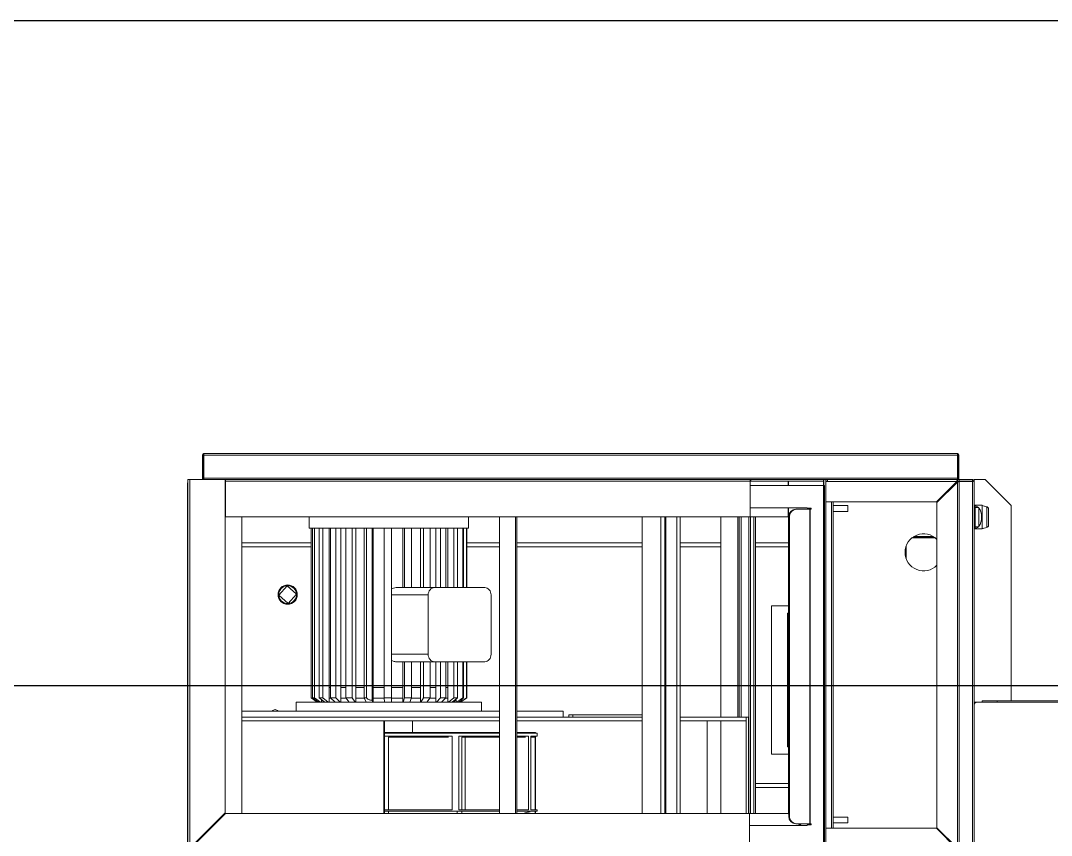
# Model space of a CAD drawing. Header units: millimetres. Extents: x 8553 to 58453, y 11523 to 43612.
# Drawn here: x 48673 to 49785, y 22361 to 23240 of the extents above; entities that cross this region are included whole.
import ezdxf

# ---------------------------------------------------------------- set-up
doc = ezdxf.new("R2010")
doc.units = ezdxf.units.MM
doc.layers.add('green', color=122, linetype='Continuous')
doc.layers.add('tube_water', color=120, linetype='Continuous')

msp = doc.modelspace()

# ---------------------------------------------------------------- linework, layer by layer
at = {"linetype": 'Continuous', "lineweight": 15}
for p, q in [((48870.551, 22771.443), (48869.351, 22771.443)), ((48869.351, 22745.043), (48869.351, 22771.443)), ((48870.551, 22745.043), (48870.551, 22771.443)), ((49683.751, 22773.043), (48870.951, 22773.043)), ((48870.951, 22771.843), (48870.951, 22773.043)), ((48870.951, 22771.843), (48870.951, 22771.443)), ((48870.951, 22771.443), (49683.751, 22771.443)), ((48870.951, 22771.443), (48870.951, 22746.643)), ((49683.751, 22771.843), (49683.751, 22773.043)), ((49683.751, 22771.443), (49683.751, 22771.843)), ((49683.751, 22746.643), (49683.751, 22771.443)), ((49684.151, 22771.443), (49685.351, 22771.443)), ((49684.151, 22771.443), (49684.151, 22745.043)), ((49685.351, 22771.443), (49685.351, 22745.043)), ((48853.351, 22351.443), (48853.351, 22740.243)), ((48853.751, 22745.043), (48855.751, 22745.043)), ((48853.751, 22347.043), (48853.751, 22745.043)), ((48855.751, 22347.608), (48855.751, 22745.043)), ((48893.751, 22745.043), (48855.751, 22745.043)), ((49683.751, 22746.643), (48870.951, 22746.643)), ((48870.951, 22746.643), (48870.951, 22745.043)), ((48894.151, 22745.043), (48893.751, 22745.043)), ((48893.751, 22385.608), (48893.751, 22745.043)), ((48893.751, 22743.443), (48894.151, 22743.443)), ((48893.751, 22741.043), (48894.151, 22741.043)), ((48894.151, 22740.643), (48893.751, 22740.643)), ((48893.751, 22739.443), (48894.151, 22739.443)), ((48893.751, 22738.643), (48894.151, 22738.643)), ((48894.151, 22743.283), (48894.151, 22745.043)), ((48894.151, 22745.043), (49460.151, 22745.043)), ((48894.151, 22743.283), (49460.151, 22743.283)), ((48894.151, 22743.283), (48894.151, 22705.043)), ((49460.151, 22745.043), (49460.151, 22743.283)), ((49460.951, 22745.043), (49460.151, 22745.043)), ((49460.151, 22743.443), (49460.951, 22743.443)), ((49460.151, 22705.043), (49460.151, 22743.283)), ((49460.151, 22743.283), (49501.351, 22743.283)), ((49460.151, 22738.643), (49539.206, 22738.643)), ((49460.951, 22743.443), (49460.951, 22745.043)), ((49539.351, 22745.043), (49460.951, 22745.043)), ((49539.351, 22743.443), (49460.951, 22743.443)), ((49501.351, 22743.283), (49501.351, 22743.443)), ((49501.351, 22743.283), (49501.351, 22738.643)), ((49501.351, 22740.643), (49501.751, 22740.643)), ((49501.751, 22738.643), (49501.751, 22743.443)), ((49539.206, 22738.643), (49539.206, 22348.243)), ((49539.206, 22738.643), (49540.362, 22738.643)), ((49539.351, 22745.043), (49539.351, 22738.643)), ((49539.751, 22745.043), (49539.351, 22745.043)), ((49539.751, 22745.043), (49541.751, 22745.043)), ((49539.751, 22745.043), (49539.751, 22738.643)), ((49540.362, 22738.643), (49540.362, 22348.243)), ((49543.751, 22745.043), (49541.751, 22745.043)), ((49541.751, 22745.043), (49541.751, 22743.043)), ((49541.751, 22743.043), (49541.751, 22721.043)), ((49541.751, 22743.043), (49543.751, 22743.043)), ((49543.751, 22745.043), (49543.751, 22743.043)), ((49543.751, 22745.043), (49683.751, 22745.043)), ((49543.751, 22743.043), (49683.185, 22743.043)), ((49683.185, 22743.043), (49661.185, 22721.043)), ((49661.751, 22720.477), (49683.751, 22742.477)), ((49683.751, 22745.043), (49683.751, 22746.643)), ((49685.751, 22745.043), (49683.751, 22745.043)), ((49683.751, 22743.443), (49683.751, 22745.043)), ((49683.751, 22742.477), (49683.751, 22347.608)), ((49684.151, 22743.043), (49685.751, 22743.043)), ((49700.071, 22745.043), (49685.751, 22745.043)), ((49685.751, 22745.043), (49685.751, 22743.443)), ((49700.071, 22743.443), (49685.751, 22743.443)), ((49700.071, 22743.16), (49685.751, 22743.16)), ((49685.751, 22743.16), (49685.751, 22346.926)), ((49700.071, 22745.043), (49700.071, 22743.443)), ((49700.071, 22743.16), (49700.071, 22346.926)), ((49700.151, 22743.363), (49701.751, 22743.363)), ((49701.751, 22745.043), (49701.751, 22743.363)), ((49701.751, 22745.043), (49713.751, 22745.043)), ((49701.751, 22743.363), (49701.751, 22346.723)), ((49713.751, 22745.043), (49741.751, 22717.043)), ((49541.751, 22721.043), (49661.185, 22721.043)), ((49541.751, 22721.043), (49541.751, 22369.043)), ((49547.831, 22721.043), (49547.831, 22369.043)), ((49549.751, 22721.043), (49549.751, 22369.043)), ((49565.751, 22717.243), (49549.751, 22717.243)), ((49565.751, 22717.243), (49565.751, 22710.843)), ((49661.751, 22720.477), (49661.751, 22369.608)), ((49701.751, 22717.443), (49702.951, 22717.443)), ((49702.951, 22717.443), (49702.951, 22691.843)), ((49702.951, 22717.443), (49710.458, 22717.443)), ((49710.551, 22717.283), (49710.551, 22717.253)), ((49710.551, 22692.032), (49710.551, 22717.253)), ((49715.492, 22693.665), (49715.492, 22715.62)), ((49741.751, 22717.043), (49741.751, 22506.643)), ((48893.751, 22714.643), (48894.151, 22714.643)), ((48894.151, 22705.043), (48893.751, 22705.043)), ((48894.151, 22705.043), (49460.151, 22705.043)), ((48911.831, 22385.043), (48911.831, 22705.043)), ((48984.551, 22705.043), (48984.551, 22692.663)), ((49156.551, 22692.663), (49156.551, 22705.043)), ((49189.738, 22705.043), (49189.738, 22385.043)), ((49207.264, 22385.043), (49207.264, 22705.043)), ((49208.421, 22385.043), (49208.421, 22705.043)), ((49343.831, 22385.043), (49343.831, 22705.043)), ((49363.831, 22385.043), (49363.831, 22705.043)), ((49368.084, 22705.043), (49368.084, 22385.043)), ((49369.344, 22385.043), (49369.344, 22705.043)), ((49369.344, 22705.043), (49369.344, 22385.043)), ((49381.162, 22385.043), (49381.162, 22705.043)), ((49384.635, 22385.043), (49384.635, 22705.043)), ((49428.574, 22489.043), (49428.574, 22705.043)), ((49447.068, 22705.043), (49447.068, 22489.043)), ((49448.25, 22489.043), (49448.25, 22705.043)), ((49450.611, 22489.043), (49450.611, 22705.043)), ((49458.956, 22385.043), (49458.956, 22705.043)), ((49460.151, 22714.643), (49521.68, 22714.643)), ((49501.351, 22705.043), (49460.151, 22705.043)), ((49460.532, 22385.043), (49460.532, 22705.043)), ((49464.283, 22385.043), (49464.283, 22705.043)), ((49466.099, 22385.043), (49466.099, 22705.043)), ((49501.351, 22714.643), (49501.351, 22705.043)), ((49501.751, 22705.043), (49501.351, 22705.043)), ((49501.751, 22385.608), (49501.751, 22714.643)), ((49502.561, 22705.043), (49501.892, 22705.043)), ((49501.892, 22381.843), (49501.892, 22705.043)), ((49502.561, 22381.843), (49502.561, 22705.043)), ((49509.574, 22713.043), (49510.244, 22713.043)), ((49510.244, 22713.043), (49524.495, 22713.043)), ((49521.68, 22714.643), (49521.68, 22714.243)), ((49525.851, 22714.243), (49521.68, 22714.243)), ((49524.495, 22713.043), (49524.495, 22373.843)), ((49524.799, 22713.043), (49524.495, 22713.043)), ((49524.799, 22373.843), (49524.799, 22713.043)), ((49524.799, 22713.043), (49525.851, 22713.043)), ((49525.851, 22713.043), (49525.851, 22714.243)), ((49549.751, 22710.843), (49565.751, 22710.843)), ((49706.951, 22715.043), (49702.951, 22715.043)), ((49706.951, 22715.043), (49706.951, 22694.243)), ((49717.43, 22696.091), (49717.43, 22713.194)), ((49702.951, 22694.243), (49706.951, 22694.243)), ((48984.551, 22692.663), (49156.551, 22692.663)), ((48986.551, 22692.663), (48986.551, 22509.697)), ((48986.599, 22692.663), (48986.599, 22509.697)), ((48988.229, 22692.663), (48988.229, 22509.697)), ((48990.195, 22692.663), (48990.195, 22509.697)), ((48995.359, 22692.663), (48995.359, 22509.697)), ((48999.267, 22692.663), (48999.267, 22509.697)), ((49006.108, 22692.663), (49006.108, 22505.043)), ((49007.612, 22692.663), (49007.612, 22509.697)), ((49013.197, 22692.663), (49013.197, 22509.697)), ((49018.731, 22692.663), (49018.731, 22505.043)), ((49024.155, 22692.663), (49024.155, 22509.697)), ((49031.036, 22692.663), (49031.036, 22509.697)), ((49034.885, 22692.663), (49034.885, 22505.043)), ((49043.86, 22692.663), (49043.86, 22509.697)), ((49046.453, 22692.663), (49046.453, 22509.697)), ((49052.471, 22507.042), (49052.471, 22692.663)), ((49053.47, 22692.663), (49053.47, 22505.043)), ((49065.384, 22692.663), (49065.384, 22509.697)), ((49073.392, 22692.663), (49073.392, 22509.697)), ((49085.662, 22692.663), (49085.662, 22628.663)), ((49087.259, 22692.663), (49087.259, 22628.663)), ((49095.024, 22692.663), (49095.024, 22628.663)), ((49104.52, 22692.663), (49104.52, 22628.663)), ((49107.996, 22692.663), (49107.996, 22628.663)), ((49114.988, 22692.663), (49114.988, 22628.663)), ((49121.063, 22692.663), (49121.063, 22628.663)), ((49126.182, 22692.663), (49126.182, 22628.663)), ((49131.923, 22692.663), (49131.923, 22628.663)), ((49134.165, 22692.663), (49134.165, 22628.663)), ((49140.576, 22692.663), (49140.576, 22628.663)), ((49144.676, 22692.663), (49144.676, 22628.663)), ((49150.197, 22692.663), (49150.197, 22628.663)), ((49151.02, 22692.663), (49151.02, 22628.663)), ((49154.392, 22692.663), (49154.392, 22628.663)), ((49154.551, 22628.663), (49154.551, 22692.663)), ((49634.829, 22682.238), (49659.873, 22682.238)), ((49635.568, 22682.803), (49659.134, 22682.803)), ((49636.752, 22683.603), (49657.95, 22683.603)), ((49701.751, 22691.843), (49702.951, 22691.843)), ((49702.951, 22691.843), (49710.458, 22691.843)), ((49710.551, 22692.032), (49710.551, 22692.003)), ((48986.551, 22677.043), (48911.831, 22677.043)), ((48986.551, 22672.643), (48911.831, 22672.643)), ((49189.738, 22677.043), (49154.551, 22677.043)), ((49189.738, 22672.643), (49154.551, 22672.643)), ((49343.831, 22677.043), (49208.421, 22677.043)), ((49343.831, 22672.643), (49208.421, 22672.643)), ((49428.574, 22677.043), (49384.635, 22677.043)), ((49428.574, 22672.643), (49384.635, 22672.643)), ((49501.751, 22677.043), (49466.099, 22677.043)), ((49501.751, 22672.643), (49466.099, 22672.643)), ((49628.151, 22661.043), (49628.151, 22672.243)), ((49628.471, 22660.044), (49628.471, 22673.242)), ((48960.943, 22630.634), (48951.759, 22620.636)), ((48970.942, 22621.45), (48960.943, 22630.634)), ((49078.536, 22628.663), (49119.721, 22628.663)), ((49119.721, 22628.663), (49173.997, 22628.663)), ((48961.758, 22611.451), (48951.759, 22620.636)), ((48970.942, 22621.45), (48961.758, 22611.451)), ((49073.392, 22620.663), (49112.937, 22620.663)), ((49112.937, 22556.663), (49112.937, 22620.663)), ((49180.781, 22620.663), (49180.781, 22556.663)), ((49483.351, 22449.043), (49483.351, 22609.043)), ((49483.351, 22609.043), (49501.751, 22609.043)), ((49500.527, 22457.043), (49500.527, 22601.043)), ((49501.751, 22601.043), (49500.527, 22601.043)), ((49073.392, 22556.663), (49112.937, 22556.663)), ((49078.536, 22548.663), (49119.721, 22548.663)), ((49085.662, 22548.663), (49085.662, 22505.043)), ((49087.259, 22548.663), (49087.259, 22509.697)), ((49095.024, 22548.663), (49095.024, 22509.697)), ((49104.52, 22548.663), (49104.52, 22505.043)), ((49107.996, 22548.663), (49107.996, 22509.697)), ((49114.988, 22548.663), (49114.988, 22509.697)), ((49173.997, 22548.663), (49119.721, 22548.663)), ((49121.063, 22548.663), (49121.063, 22505.043)), ((49126.182, 22548.663), (49126.182, 22509.697)), ((49131.923, 22548.663), (49131.923, 22509.697)), ((49134.165, 22548.663), (49134.165, 22505.043)), ((49140.576, 22548.663), (49140.576, 22509.697)), ((49144.676, 22548.663), (49144.676, 22509.697)), ((49150.197, 22548.663), (49150.197, 22509.697)), ((49151.02, 22548.663), (49151.02, 22509.697)), ((49154.392, 22548.663), (49154.392, 22509.697)), ((49154.551, 22509.697), (49154.551, 22548.663)), ((49006.108, 22521.043), (49007.612, 22521.043)), ((49018.731, 22521.043), (49024.155, 22521.043)), ((49034.885, 22521.043), (49043.86, 22521.043)), ((49053.47, 22521.043), (49065.384, 22521.043)), ((49073.392, 22521.043), (49085.662, 22521.043)), ((49095.024, 22521.043), (49104.52, 22521.043)), ((49114.988, 22521.043), (49121.063, 22521.043)), ((49131.923, 22521.043), (49134.165, 22521.043)), ((48970.551, 22505.043), (48970.551, 22495.443)), ((48970.551, 22505.043), (49170.551, 22505.043)), ((48986.551, 22509.697), (48993.21, 22505.043)), ((48986.599, 22509.697), (48986.551, 22509.697)), ((48993.258, 22505.043), (48986.599, 22509.697)), ((48988.229, 22509.697), (48994.742, 22505.043)), ((48990.195, 22509.697), (48988.229, 22509.697)), ((48996.589, 22505.043), (48990.195, 22509.697)), ((48994.597, 22505.146), (48994.597, 22505.043)), ((48995.359, 22509.697), (49001.289, 22505.043)), ((48999.267, 22509.697), (48995.359, 22509.697)), ((48997.876, 22507.721), (48997.876, 22505.043)), ((48998.171, 22507.49), (48998.171, 22505.043)), ((49004.962, 22505.043), (48999.267, 22509.697)), ((49001.164, 22505.121), (49000.557, 22505.043)), ((49006.108, 22509.217), (49008.051, 22509.217)), ((49013.197, 22509.697), (49007.612, 22509.697)), ((49007.612, 22509.697), (49012.556, 22505.043)), ((49017.804, 22505.043), (49013.197, 22509.697)), ((49018.731, 22509.217), (49024.44, 22509.217)), ((49031.036, 22509.697), (49024.155, 22509.697)), ((49024.155, 22509.697), (49027.776, 22505.043)), ((49034.24, 22505.043), (49031.036, 22509.697)), ((49034.885, 22509.217), (49044.059, 22509.217)), ((49043.86, 22509.697), (49045.91, 22505.043)), ((49046.453, 22509.697), (49043.86, 22509.697)), ((49053.151, 22505.043), (49052.471, 22507.042)), ((49053.47, 22509.217), (49065.407, 22509.217)), ((49073.392, 22509.697), (49065.384, 22509.697)), ((49065.384, 22509.697), (49065.723, 22505.043)), ((49073.248, 22505.043), (49073.392, 22509.697)), ((49073.383, 22509.217), (49085.662, 22509.217)), ((49087.259, 22509.697), (49085.866, 22505.043)), ((49095.024, 22509.697), (49087.259, 22509.697)), ((49093.161, 22505.043), (49095.024, 22509.697)), ((49094.835, 22509.217), (49104.52, 22509.217)), ((49107.996, 22509.697), (49104.965, 22505.043)), ((49114.988, 22509.697), (49107.996, 22509.697)), ((49111.533, 22505.043), (49114.988, 22509.697)), ((49114.71, 22509.217), (49121.063, 22509.217)), ((49126.182, 22509.697), (49121.718, 22505.043)), ((49131.923, 22509.697), (49126.182, 22509.697)), ((49127.113, 22505.043), (49131.923, 22509.697)), ((49131.511, 22509.217), (49134.165, 22509.217)), ((49140.576, 22509.697), (49134.985, 22505.043)), ((49138.837, 22505.043), (49144.676, 22509.697)), ((49142.93, 22507.49), (49139.963, 22505.161)), ((49144.676, 22509.697), (49140.576, 22509.697)), ((49142.93, 22508.306), (49142.93, 22505.043)), ((49150.197, 22509.697), (49143.86, 22505.043)), ((49145.908, 22505.043), (49148.686, 22507.042)), ((49146.504, 22505.146), (49146.359, 22505.043)), ((49146.504, 22505.471), (49146.504, 22505.043)), ((49146.764, 22505.658), (49146.764, 22505.043)), ((49154.392, 22509.697), (49147.74, 22505.043)), ((49147.891, 22505.043), (49154.551, 22509.697)), ((49148.686, 22507.042), (49148.686, 22507.459)), ((49151.02, 22509.697), (49150.197, 22509.697)), ((49154.551, 22509.697), (49154.392, 22509.697)), ((49170.551, 22495.443), (49170.551, 22505.043)), ((49701.751, 22505.043), (49704.951, 22505.043)), ((49877.751, 22505.043), (49704.951, 22505.043)), ((49710.551, 22505.043), (49710.551, 22506.643)), ((49710.551, 22506.643), (49726.551, 22506.643)), ((49726.551, 22506.643), (49726.551, 22505.043)), ((49726.551, 22506.643), (49884.151, 22506.643)), ((48911.831, 22495.443), (49170.175, 22495.443)), ((49170.175, 22495.443), (49189.738, 22495.443)), ((49208.421, 22495.443), (49258.551, 22495.443)), ((49258.551, 22489.043), (49258.551, 22495.443)), ((48911.831, 22489.043), (49189.738, 22489.043)), ((48911.831, 22485.043), (49189.738, 22485.043)), ((49064.972, 22385.043), (49064.972, 22485.043)), ((49065.69, 22385.043), (49065.69, 22485.043)), ((49096.151, 22472.243), (49096.151, 22485.043)), ((49208.421, 22489.043), (49343.831, 22489.043)), ((49208.421, 22485.043), (49343.831, 22485.043)), ((49264.669, 22491.443), (49264.669, 22489.043)), ((49264.669, 22491.443), (49268.952, 22491.443)), ((49268.952, 22491.443), (49268.952, 22489.043)), ((49268.952, 22491.443), (49343.831, 22491.443)), ((49384.635, 22489.043), (49456.076, 22489.043)), ((49384.635, 22485.043), (49456.076, 22485.043)), ((49413.697, 22385.043), (49413.697, 22485.043)), ((49428.574, 22385.043), (49428.574, 22485.043)), ((49456.076, 22489.043), (49456.076, 22385.043)), ((49456.076, 22489.043), (49458.488, 22489.043)), ((49456.076, 22489.043), (49456.076, 22485.043)), ((49458.488, 22489.043), (49458.488, 22385.043)), ((49065.69, 22472.243), (49189.738, 22472.243)), ((49189.738, 22471.54), (49065.69, 22471.54)), ((49208.421, 22472.243), (49228.551, 22472.243)), ((49230.551, 22471.54), (49208.421, 22471.54)), ((49228.551, 22471.54), (49228.551, 22472.243)), ((49230.551, 22468.34), (49230.551, 22471.54)), ((49138.862, 22468.34), (49065.69, 22468.34)), ((49070.287, 22467.443), (49134.791, 22467.443)), ((49070.287, 22389.14), (49070.287, 22467.443)), ((49138.862, 22389.14), (49138.862, 22468.34)), ((49189.738, 22468.34), (49145.934, 22468.34)), ((49145.934, 22389.14), (49145.934, 22468.34)), ((49149.322, 22467.443), (49189.738, 22467.443)), ((49149.322, 22389.14), (49149.322, 22467.443)), ((49152.774, 22389.14), (49152.774, 22467.443)), ((49221.161, 22468.34), (49208.421, 22468.34)), ((49208.421, 22467.443), (49218.047, 22467.443)), ((49221.161, 22389.14), (49221.161, 22468.34)), ((49230.551, 22468.34), (49223.648, 22468.34)), ((49223.648, 22389.14), (49223.648, 22468.34)), ((49223.648, 22467.443), (49228.426, 22467.443)), ((49228.426, 22389.14), (49228.426, 22467.443)), ((49228.55, 22467.443), (49228.551, 22467.443)), ((49228.55, 22389.14), (49228.55, 22467.443)), ((49228.551, 22467.443), (49228.551, 22468.34)), ((49483.351, 22449.043), (49501.751, 22449.043)), ((49500.527, 22457.043), (49501.751, 22457.043)), ((49466.099, 22417.443), (49501.751, 22417.443)), ((49466.099, 22413.043), (49501.751, 22413.043)), ((48893.751, 22385.608), (48855.751, 22347.608)), ((48856.316, 22347.043), (48894.316, 22385.043)), ((48893.751, 22385.608), (48893.751, 22385.043)), ((48893.751, 22385.043), (48894.316, 22385.043)), ((49459.351, 22385.043), (48894.316, 22385.043)), ((49138.862, 22389.14), (49065.69, 22389.14)), ((49189.738, 22387.54), (49065.69, 22387.54)), ((49070.287, 22385.043), (49070.287, 22387.541)), ((49144.049, 22385.043), (49144.049, 22387.541)), ((49189.738, 22389.14), (49145.934, 22389.14)), ((49149.322, 22385.043), (49149.322, 22387.541)), ((49221.161, 22389.14), (49208.421, 22389.14)), ((49230.551, 22387.54), (49208.421, 22387.54)), ((49230.551, 22389.14), (49223.648, 22389.14)), ((49228.426, 22385.043), (49228.426, 22387.541)), ((49228.55, 22385.043), (49228.55, 22387.45)), ((49230.551, 22387.54), (49230.551, 22389.14)), ((49459.351, 22347.443), (49459.351, 22385.043)), ((49459.351, 22385.043), (49501.185, 22385.043)), ((49501.185, 22385.043), (49501.751, 22385.043)), ((49501.892, 22384.336), (49501.185, 22385.043)), ((49501.751, 22385.043), (49501.751, 22385.608)), ((49501.751, 22385.608), (49501.892, 22385.467)), ((49501.892, 22381.843), (49502.561, 22381.843)), ((48881.516, 22372.243), (48880.385, 22372.243)), ((49521.68, 22372.243), (49459.351, 22372.243)), ((49510.244, 22373.843), (49509.574, 22373.843)), ((49524.495, 22373.843), (49510.244, 22373.843)), ((49513.985, 22372.243), (49512.385, 22373.843)), ((49513.516, 22373.843), (49515.116, 22372.243)), ((49521.68, 22372.643), (49521.68, 22372.243)), ((49521.68, 22372.643), (49525.851, 22372.643)), ((49524.495, 22373.843), (49524.799, 22373.843)), ((49525.851, 22373.843), (49524.799, 22373.843)), ((49525.851, 22372.643), (49525.851, 22373.843)), ((49565.751, 22381.243), (49549.751, 22381.243)), ((49549.751, 22374.843), (49565.751, 22374.843)), ((49565.751, 22381.243), (49565.751, 22374.843)), ((49541.751, 22369.043), (49541.751, 22347.043)), ((49661.185, 22369.043), (49541.751, 22369.043)), ((49661.185, 22369.043), (49683.185, 22347.043)), ((49683.751, 22347.608), (49661.751, 22369.608))]:
    msp.add_line(p, q, dxfattribs=at)
at = {"linetype": 'Continuous', "lineweight": 15, "flags": 128}
for points in [[(48870.951, 22745.043), (48870.638, 22745.073), (48870.551, 22745.094)], [(49684.151, 22745.094), (49684.063, 22745.073), (49683.751, 22745.043)], [(49112.937, 22620.663), (49113.067, 22622.223), (49113.454, 22623.724), (49114.08, 22625.107), (49114.924, 22626.319), (49115.952, 22627.314), (49117.125, 22628.054), (49118.398, 22628.509), (49119.721, 22628.663)], [(49173.997, 22628.663), (49175.32, 22628.509), (49176.593, 22628.054), (49177.766, 22627.314), (49178.794, 22626.319), (49179.638, 22625.107), (49180.265, 22623.724), (49180.651, 22622.223), (49180.781, 22620.663)], [(49119.721, 22548.663), (49118.398, 22548.816), (49117.125, 22549.272), (49115.952, 22550.011), (49114.924, 22551.006), (49114.08, 22552.218), (49113.454, 22553.601), (49113.067, 22555.102), (49112.937, 22556.663)], [(49180.781, 22556.663), (49180.651, 22555.102), (49180.265, 22553.601), (49179.638, 22552.218), (49178.794, 22551.006), (49177.766, 22550.011), (49176.593, 22549.272), (49175.32, 22548.816), (49173.997, 22548.663)], [(49140.544, 22505.043), (49139.834, 22505.15), (49139.297, 22505.392)]]:
    msp.add_lwpolyline(points, dxfattribs=at)
at = {"linetype": 'Continuous', "lineweight": 15}
msp.add_circle((48961.351, 22621.043), 10.4, dxfattribs=at)
for centre, radius, start, end in [((48870.951, 22771.443), 1.6, 90, 180), ((48870.951, 22771.443), 0.4, 90, 180), ((49683.751, 22771.443), 1.6, 0, 90), ((49683.751, 22771.443), 0.4, 0, 90), ((48858.151, 22740.243), 4.8, 156.443536, 180), ((48870.951, 22746.643), 0.4, 180, 270), ((49543.751, 22743.043), 2, 90, 180), ((49543.751, 22743.043), 0.4, 90, 180), ((49683.751, 22746.643), 0.4, 270, 0), ((49683.751, 22743.043), 2, 0, 90), ((49683.751, 22743.043), 0.4, 0, 90), ((49509.736, 22705.198), 7.846, 91.183712, 181.136711), ((49510.406, 22705.198), 7.846, 91.183712, 181.136711), ((49647.351, 22666.643), 20, 43.94552, 316.05448), ((48961.351, 22621.043), 9.6, 92.430799, 182.430799), ((48961.351, 22621.043), 9.6, 2.430799, 92.430799), ((48961.351, 22621.043), 9.6, 182.430799, 272.430799), ((48961.351, 22621.043), 9.6, 272.430799, 2.430799), ((49704.951, 22501.843), 3.2, 90, 180), ((48947.751, 22493.043), 4, 36.869898, 143.130102), ((49509.736, 22381.687), 7.846, 178.863289, 268.816288), ((49510.406, 22381.687), 7.846, 178.863289, 268.816288)]:
    msp.add_arc(centre, radius, start, end, dxfattribs=at)
for centre, major_axis, start_param, end_param in [((49702.951, 22704.643), (0, 12), -0.52231482, 0), ((49710.458, 22717.283), (0, 0.16), 4.71238898, 6.28318531), ((49702.951, 22704.643), (0, -12), 0.61547971, 2.52611294), ((49702.951, 22704.643), (0, -12), 0, 0.52231482), ((49710.458, 22692.003), (0, -0.16), 0, 1.57079633)]:
    msp.add_ellipse(centre, major_axis=major_axis, ratio=0.57735027, start_param=start_param, end_param=end_param, dxfattribs=at)
for points, knots in [([(49683.751, 22745.043), (49683.709, 22745.02), (49683.627, 22744.974), (49683.504, 22744.618), (49683.38, 22744.096), (49683.274, 22743.536), (49683.209, 22743.176), (49683.185, 22743.043)], [0, 0, 0, 0, 0.2181749, 0.4363498, 0.6545151, 0.8726803, 1, 1, 1, 1]), ([(49683.751, 22742.477), (49683.979, 22742.518), (49684.436, 22742.6), (49685.043, 22742.724), (49685.496, 22742.847), (49685.721, 22742.954), (49685.743, 22743.019), (49685.751, 22743.043)], [0, 0, 0, 0, 0.2181749, 0.4363498, 0.6545151, 0.8726803, 1, 1, 1, 1]), ([(49715.492, 22715.62), (49714.959, 22715.77), (49713.88, 22716.073), (49712.11, 22716.717), (49711.152, 22717.046), (49710.551, 22717.253)], [0, 0, 0, 0, 0.26553452, 0.53866866, 1, 1, 1, 1]), ([(49717.43, 22713.194), (49717.396, 22713.585), (49717.334, 22714.28), (49716.752, 22715.064), (49716.069, 22715.457), (49715.594, 22715.591), (49715.492, 22715.62)], [0, 0, 0, 0, 0.35935037, 0.63972496, 0.92205114, 1, 1, 1, 1]), ([(49710.551, 22692.032), (49710.868, 22692.136), (49711.512, 22692.346), (49713.083, 22692.943), (49714.549, 22693.383), (49715.492, 22693.665)], [0, 0, 0, 0, 0.25703054, 0.52225374, 1, 1, 1, 1]), ([(49715.492, 22693.665), (49715.792, 22693.766), (49716.392, 22693.967), (49717.053, 22694.558), (49717.388, 22695.281), (49717.418, 22695.862), (49717.43, 22696.091)], [0, 0, 0, 0, 0.23549572, 0.47010033, 0.79106011, 1, 1, 1, 1]), ([(49073.392, 22627.144), (49074.059, 22627.531), (49075.644, 22628.452), (49077.475, 22628.585), (49078.536, 22628.663)], [0, 0, 0, 0, 0.42060144, 1, 1, 1, 1]), ([(49078.536, 22548.663), (49077.986, 22548.688), (49076.87, 22548.741), (49075.258, 22549.189), (49074.075, 22549.651), (49073.507, 22550.045), (49073.392, 22550.125)], [0, 0, 0, 0, 0.30477322, 0.61840069, 0.92316141, 1, 1, 1, 1]), ([(49052.471, 22507.042), (49051.928, 22507.079), (49050.83, 22507.154), (49049.213, 22507.689), (49047.71, 22508.501), (49046.862, 22509.232), (49046.485, 22509.661), (49046.453, 22509.697)], [0, 0, 0, 0, 0.21991968, 0.44436295, 0.68570607, 0.97346275, 1, 1, 1, 1]), ([(49148.686, 22507.042), (49148.635, 22507.053), (49148.493, 22507.086), (49148.605, 22507.399), (49149.146, 22508.045), (49149.999, 22508.852), (49150.723, 22509.452), (49151.02, 22509.697)], [0, 0, 0, 0, 0.12025348, 0.33108355, 0.55634293, 0.81834752, 1, 1, 1, 1]), ([(49215.755, 22385.043), (49216.887, 22385.445), (49219.166, 22386.255), (49221.55, 22386.662), (49222.75, 22386.866)], [0, 0, 0, 0, 0.49673433, 1, 1, 1, 1])]:
    msp.add_open_spline(points, degree=3, knots=knots, dxfattribs=at)
for points in [[(49683.751, 22743.443), (49683.703, 22743.437), (49683.609, 22743.425), (49683.468, 22743.332), (49683.326, 22743.2), (49683.232, 22743.095), (49683.185, 22743.043)], [(49683.751, 22742.477), (49683.803, 22742.524), (49683.908, 22742.618), (49684.04, 22742.76), (49684.133, 22742.901), (49684.145, 22742.996), (49684.151, 22743.043)], [(49701.751, 22743.363), (49701.725, 22743.583), (49701.675, 22744.023), (49701.286, 22744.578), (49700.731, 22744.967), (49700.291, 22745.017), (49700.071, 22745.043)], [(49700.151, 22743.363), (49700.149, 22743.373), (49700.147, 22743.394), (49700.129, 22743.421), (49700.102, 22743.439), (49700.081, 22743.441), (49700.071, 22743.443)], [(49700.071, 22743.16), (49700.291, 22743.177), (49700.731, 22743.211), (49701.286, 22743.261), (49701.675, 22743.312), (49701.725, 22743.346), (49701.751, 22743.363)], [(49700.071, 22743.16), (49700.081, 22743.177), (49700.102, 22743.211), (49700.129, 22743.261), (49700.147, 22743.312), (49700.149, 22743.346), (49700.151, 22743.363)]]:
    msp.add_open_spline(points, degree=3, dxfattribs=at)
at = {"layer": 'green'}
msp.add_lwpolyline([(42148.115, 18739.984), (42148.115, 23239.984), (50558.115, 23239.984), (50558.115, 18739.984)], close=True, dxfattribs=at)
at = {"layer": 'tube_water'}
msp.add_line((48456.39, 22523.075), (52157.241, 22523.075), dxfattribs=at)

doc.saveas('drawing.dxf')
